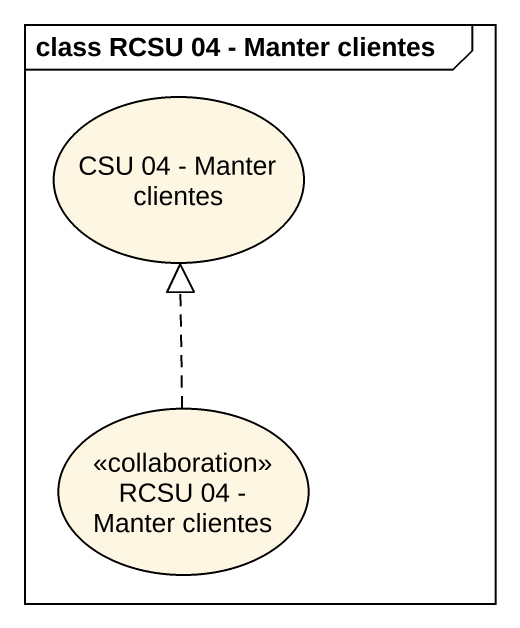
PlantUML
@startuml
mainframe class RCSU 04 - Manter clientes
usecase "CSU 04 - Manter clientes" as CSU_04_Manter_clientes
usecase "RCSU 04 - Manter clientes" as RCSU_04_Manter_clientes <<collaboration>>
RCSU_04_Manter_clientes .up.|> CSU_04_Manter_clientes
@enduml
